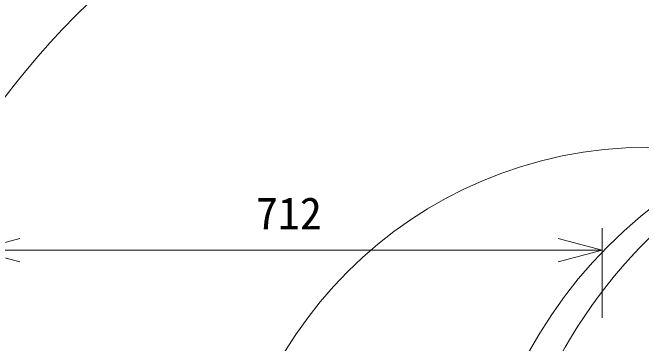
# Model space of a CAD drawing. Units: millimetres, scale not verified. Extents: x -8293 to 8334, y -219 to 16643.
# Drawn here: x -46.93 to -11.19, y 31.29 to 50.09 of the extents above; entities that cross this region are included whole.
import ezdxf
from ezdxf.enums import TextEntityAlignment as Align

# ---------------------------------------------------------------- set-up
doc = ezdxf.new("R2010")
doc.units = ezdxf.units.MM
doc.header["$LTSCALE"] = 0.125
for name, color, linetype, lineweight in [('0-0_0', 7, 'Continuous', 20), ('0-5_SUNPO', 3, 'Continuous', 18), ('0-6_GAIKEI', 1, 'Continuous', 18)]:
    doc.layers.add(name, color=color, linetype=linetype, lineweight=lineweight)
doc.styles.add('ＭＳ ゴシック', font='')
doc.styles.get('ＭＳ ゴシック').set_extended_font_data('MS Gothic')

# ---------------------------------------------------------------- blocks, each defined once
blk = doc.blocks.new('_Open30')
at = {"layer": '0-0_0'}
blk.add_line((0, 0), (-1, 0), dxfattribs=at)
blk.add_lwpolyline([(-1, 0.26795), (0, 0), (-1, -0.26795)], dxfattribs=at)
blk = doc.blocks.new('D2')
at = {"layer": '0-5_SUNPO'}
for p, q in [((15.5374, 94.2348), (15.5374, 99.3396)), ((51.1374, 94.2348), (51.1374, 99.3396)), ((18.0374, 98.0896), (48.6374, 98.0896))]:
    blk.add_line(p, q, dxfattribs=at)
at = {"layer": '0-5_SUNPO', "xscale": 2.5, "yscale": 2.5, "rotation": 180}
blk.add_blockref('_Open30', (15.5374, 98.0896), dxfattribs=at)
at = {"layer": '0-5_SUNPO', "xscale": 2.5, "yscale": 2.5}
blk.add_blockref('_Open30', (51.1374, 98.0896), dxfattribs=at)
at = {"layer": '0-5_SUNPO', "color": 7, "style": 'ＭＳ ゴシック'}
blk.add_text('712', height=1.833, dxfattribs=at).set_placement((31.4624, 98.7146), align=Align.BOTTOM_LEFT)

msp = doc.modelspace()

# ---------------------------------------------------------------- linework, layer by layer
at = {"layer": '0-6_GAIKEI', "color": 7}
for centre, radius in [((20.8577, 8329.1895), 8313.5778), ((16.3817, 1090.7586), 1075.1461)]:
    msp.add_circle(centre, radius, dxfattribs=at)
at = {"layer": '0-6_GAIKEI'}
for centre, radius in [((-190.9041, 4.0797), 223.0212), ((-69.831, 20.596), 83.1425), ((-12.2499, 18.8174), 43.975), ((9.8965, 16.478), 29.3099), ((5.4723, 18.2625), 26.2441), ((13.6528, 18.4453), 25.5182), ((-10.8385, 18.3253), 24.1064), ((2.4783, 16.1919), 18.2798)]:
    msp.add_circle(centre, radius, dxfattribs=at)

# ---------------------------------------------------------------- block references
at = {"layer": '0-5_SUNPO'}
msp.add_blockref('D2', (-64.5547, -61.4996), dxfattribs=at)

doc.saveas('drawing.dxf')
